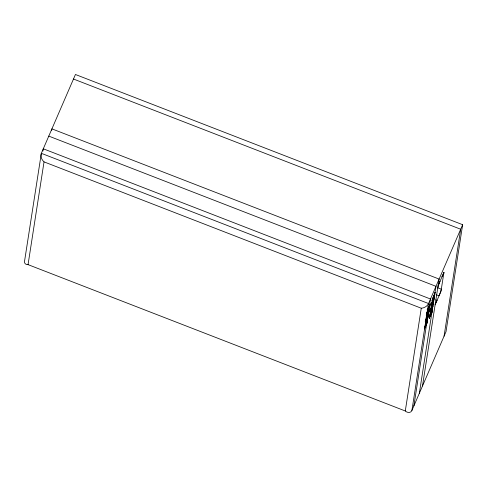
<?xml version="1.0" encoding="UTF-8"?>
<svg xmlns="http://www.w3.org/2000/svg" width="487" height="487" viewBox="0 0 487 487"><rect width="100%" height="100%" fill="white"/><g stroke="black" fill="none" stroke-linecap="round" stroke-linejoin="round"><path stroke-width="0.73" d="M427.136 316.313L427.136 316.361A8.072 0.743 -68.8 0 0 427.148 316.696M426.435 318.084L427.056 316.282M424.908 326.747L426.04 323.563A3.969 0.365 -68.8 0 1 426.454 322.625L426.819 321.98M428.834 309.342L428.116 311.485L428.791 309.306M426.162 318.687L426.417 317.585M428.085 314.145L427.549 315.844M424.597 328.798L424.676 328.341M425.212 326.01L425.419 325.17M427.391 319.849L426.898 321.183L425.699 320.72M428.761 311.071L428.262 312.404L427.069 311.942M431.427 305.787L432.59 302.464L431.525 305.812M428.097 306.901L429.291 307.364L430.003 305.008A3.859 0.353 -68.8 0 0 430.033 304.728L429.68 305.264L430.307 303.821M427.026 320.689L426.898 321.183M428.39 311.93L428.286 312.331M425.723 321.615L426.922 318.851L426.789 320.093L427.148 319.545L428.444 316.13M42.941 151.037L43.294 148.791L430.496 299.006L413.865 405.945M28.051 264.63L44.031 161.879C41.724 159.827 40.19 156.357 41.334 153.32L75.448 74.493L462.65 224.702L446.019 331.641L411.905 410.474C410.827 413.28 407.047 412.83 405.287 410.979L28.051 264.63C25.622 265.062 23.413 262.505 24.703 260.259L41.334 153.32L428.536 303.535L411.905 410.474M51.689 130.352L51.92 128.86L439.122 279.069L422.491 386.008M405.287 410.979L421.267 308.228L44.031 161.879M427.756 312.575L428.018 310.876L426.971 314.158M428.103 316.891A4.858 0.444 -68.8 0 0 428.176 316.477L428.317 315.625L427.142 318.863A4.718 0.432 -68.8 0 0 427.123 318.991L427.123 319.137M426.618 323.49L427.537 321.791L426.454 324.549L425.254 324.08M426.898 322.844L425.656 322.662M427.263 310.998L428.463 311.467L428.84 310.371L427.117 309.75M427.75 310.846L428.944 311.315L429.418 309.969L428.225 309.507L428.499 308.764A6.611 0.609 -68.8 0 0 428.59 308.429L428.73 307.875A9.624 0.883 -68.8 0 1 428.974 306.956M427.531 313.938L428.73 314.407L428.536 315.631M425.888 320.549L428.889 313.372L425.948 320.166M429.418 309.969L428.944 311.315M429.053 311.43L430.252 311.893L433.448 303.456L431.08 309.744M430.733 312.441L431.275 310.42L430.733 312.441L429.534 311.978M431.92 303.541L433.113 304.004L433.308 302.75L432.602 304.363M433.722 300.236L433.82 299.608C429.924 306.609 435.926 299.828 432.529 299.773M419.356 393.259L431.945 312.301M432.006 311.905L432.243 310.389M432.328 309.829L432.444 309.099M432.511 308.685L432.815 306.7M432.882 306.274L433.168 304.43M433.241 303.985L433.302 303.565M433.552 301.97L434.234 298.391L433.04 297.928M434.039 298.841L434.581 296.151M434.599 295.238L434.477 296.151M434.666 294.824L434.921 293.186M434.982 292.766L435.987 286.319L48.785 136.104M432.139 311.857L432.2 311.455L429.893 316.787L432.523 309.379L429.589 316.173L429.522 316.568L431.835 311.23L429.199 318.644L432.139 311.857L430.946 311.388M432.639 308.648L432.706 308.234L429.698 315.442L432.639 308.648L431.439 308.186M432.505 301.179L433.704 301.648L433.113 304.004M438.069 285.857L443.949 272.263L440.991 291.275L435.11 304.862M444.059 336.176L460.69 229.237L73.482 79.022M443.949 272.263L443.639 274.242A5.357 0.493 -68.8 0 0 441.989 276.793M430.946 304.832L432.139 305.294L433.704 301.648M426.557 314.176L427.756 314.639L428.201 313.476M424.956 327.854L426.515 324.159L425.315 323.697M432.566 303.407L431.172 306.78M426.996 313.439L428.091 310.456A5.29 0.487 -68.8 0 1 428.286 310.012L428.944 308.679M428.085 316.94L427.166 319.137M427.635 310.694L428.499 307.656L427.525 310.31A3.452 0.317 -68.8 0 0 427.428 310.676A4.803 0.438 -68.8 0 0 427.282 311.57M428.98 306.944L429.686 304.99M433.193 299.237L434.441 296.206M428.597 311.71L428.262 312.404M424.725 328.177L424.962 327.514A5.521 0.505 -68.8 0 1 425.346 326.613L426.575 323.776M425.632 322.151L426.813 322.644L427.148 321.17L425.285 325.273M429.4 305.988L429.266 306.445A9.856 0.901 -68.8 0 0 429.096 307.09L429.029 307.364A11.81 1.084 -68.8 0 1 428.846 308.07L427.349 311.619M426.582 317.408L427.343 315.454M433.728 300.814L432.62 303.328M434.179 297.91L433.503 299.663L434.215 297.307A3.859 0.353 -68.8 0 0 434.246 297.021L434.24 297.027M426.813 322.656L426.63 322.905L426.856 321.98M428.036 314.858L428.377 313.36M426.752 322.826L426.515 323.484M429.418 305.933L429.662 305.306M426.6 322.984L424.981 326.814M428 314.967L427.75 315.613A4.553 0.42 -68.8 0 1 427.525 316.142L427.446 316.331M428.268 309.488L427.726 310.688M426.022 319.697L426.356 318.857A9.862 0.907 -68.8 0 1 426.563 318.37L427.416 316.404L426.222 315.935M426.088 319.295L426.362 318.608A3.786 0.347 -68.8 0 1 426.235 318.742M426.411 323.502L426.088 324.305A4.127 0.377 -68.8 0 1 425.942 324.64A4.353 0.402 -68.8 0 1 425.705 325.176L425.242 326.028M430.252 311.893L433.065 305.903L430.849 310.322M430.788 310.481L430.636 310.87M424.597 328.865L424.926 328.074M429.291 307.364L430.368 303.845M427.848 312.356L429.047 308.533M462.65 224.702L428.536 303.535C427.227 306.268 424.256 308.052 421.267 308.228M433.162 298.294L434.861 294.373L433.095 298.714M426.709 315.29L428.84 310.371M426.649 315.679L427.763 313.104A3.853 0.353 -68.8 0 1 428.176 312.191L428.341 311.887M434.234 298.391L431.293 305.185L431.08 306.773M426.478 316.757L428.609 311.838L426.417 317.147M425.79 321.195L428.73 314.407M425.346 324.068L427.47 319.149L427.172 320.105A3.732 0.341 -68.8 0 1 427.233 319.989L427.324 319.837M425.285 324.458L426.399 321.883A3.853 0.353 -68.8 0 1 426.807 320.97L426.977 320.665M427.008 317.092L426.515 318.078M433.095 298.452L432.34 299.724A4.48 0.408 -68.8 0 1 432.359 299.59L432.919 297.837A5.868 0.536 -68.8 0 1 433.418 296.662L435.177 292.322L431.987 300.832M427.756 314.639L428.036 314.103M430.776 310.572L430.946 310.225M428.463 311.467L428.536 311.327A3.732 0.341 -68.8 0 1 428.597 311.211L428.688 311.065M431.926 302.999L432.712 301.063A6.611 0.609 -68.8 0 0 432.803 300.723L432.943 300.169A9.624 0.883 -68.8 0 1 433.187 299.249M434.203 296.985L433.479 298.738A9.856 0.901 -68.8 0 0 433.308 299.389M428.262 313.378L427.062 312.916M431.001 308.527L432.346 305.087M432.018 300.844L432.407 300.236A5.832 0.536 -68.8 0 0 433.095 298.701M437.332 287.628L441.319 289.175A5.357 0.493 -68.8 0 1 439.031 295.804L436.376 294.775M435.743 299.815L437.07 300.333A5.357 0.493 -68.8 0 1 435.439 302.762M432.109 298.927L433.241 299.663A11.81 1.084 -68.8 0 1 433.059 300.363L431.5 303.906L432.712 299.949L431.847 302.993M431.044 304.363L432.237 304.832M428.134 306.567L429.327 307.029M427.586 310.256L428.785 310.718M427.805 310.463L429.004 310.925M429.12 311.004L430.319 311.467M427.184 312.149L428.383 312.617M426.569 312.636L427.763 313.104M427.635 313.293L428.828 313.756M426.715 315.168L427.909 315.631M426.07 317.585L427.269 318.048M426.107 319.076L427.306 319.539M425.601 319.192L426.795 319.655M425.2 321.414L426.399 321.883M425.595 323.045L426.795 323.508M432.639 304.375L430.648 309.342L431.628 306.189L430.946 308.533M428.53 315.673A7.141 0.657 -68.8 0 1 428.444 316.124M437.752 287.884A5.357 0.493 -68.8 0 1 440.029 281.322M426.88 314.133A3.33 0.304 -68.8 0 1 427.002 313.427M427.44 316.057A10.276 0.944 -68.8 0 1 427.446 315.643L427.44 315.552A4.767 0.438 -68.8 0 0 427.44 315.497"/></g></svg>
